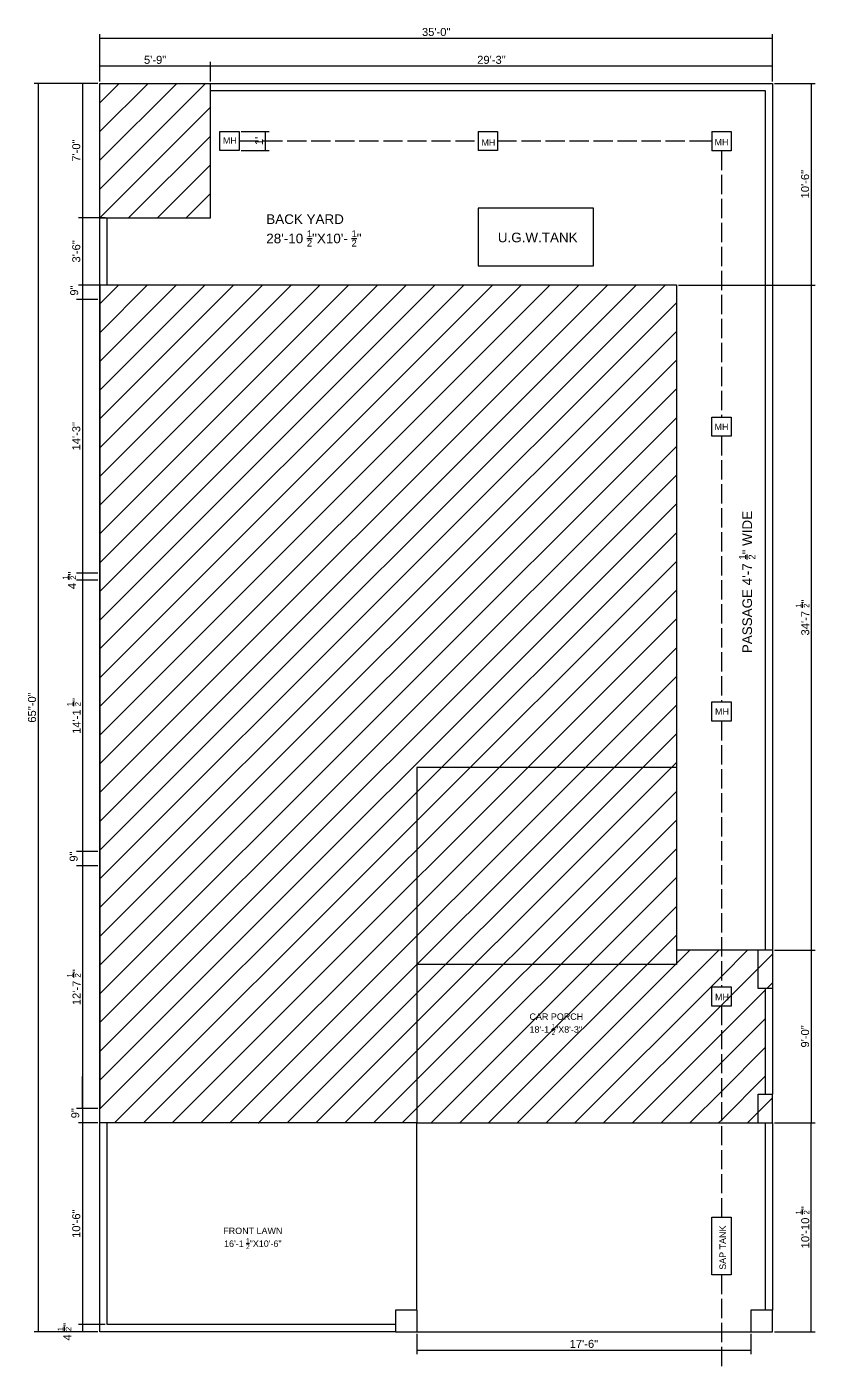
# Model space of a CAD drawing. Header units: inches. Extents: x 2124 to 5445, y -39 to 2337.
# Drawn here: x 3360 to 3852, y 772 to 1609 of the extents above; entities that cross this region are included whole.
import ezdxf

# ---------------------------------------------------------------- set-up
doc = ezdxf.new("R2010")
doc.units = ezdxf.units.IN
doc.linetypes.add('ACAD_ISO02W100', pattern=[15, 12, -3])
doc.layers.get('Defpoints').update_dxf_attribs({"color": 3})
for name, color, linetype in [('Dash Line', 110, 'Continuous'), ('Dimensions', 91, 'Continuous'), ('Hatching', 230, 'Continuous'), ('Main Gate', 111, 'Continuous'), ('Main Hole', 100, 'Continuous')]:
    doc.layers.add(name, color=color, linetype=linetype)
doc.layers.add('Lettering', color=7, linetype='Continuous', true_color=0xecbcd1)
doc.layers.add('Pillars', color=151, linetype='Continuous', lineweight=30)
doc.layers.add('Walls', color=7, linetype='Continuous', lineweight=30, true_color=0xf0a998)
doc.styles.get("Standard").update_dxf_attribs({"font": 'arial.ttf'})
doc.dimstyles.new('ISO-25', dxfattribs={"dimscale": 2, "dimtxt": 2.5, "dimasz": 2.5, "dimexe": 1.25, "dimexo": 0.625, "dimtad": 1, "dimdec": 1, "dimlunit": 4, "dimtxsty": 'Standard', "dimblk": 'NONE', "dimcen": 2.5, "dimadec": 0, "dimazin": 0, "dimtfac": 1, "dimtdec": 1, "dimtmove": 0, "dimatfit": 3, "dimfxl": 1, "dimarcsym": 0})
pattern_1 = [(45, (178.149, -714.513), (-8.980256, 8.980256), [])]

# ---------------------------------------------------------------- blocks, each defined once
blk = doc.blocks.new('*D62')
at = {"layer": 'Defpoints', "color": 0, "transparency": 16777216}
for p in [(3405.72, 1573.29), (3394.8, 1489.29), (3405.72, 1489.29)]:
    blk.add_point(p, dxfattribs=at)
at = {"layer": 'Dimensions', "color": 0, "lineweight": -2, "transparency": 16777216}
for p, q in [((3404.47, 1573.29), (3392.3, 1573.29)), ((3394.8, 1573.29), (3394.8, 1489.29)), ((3404.47, 1489.29), (3392.3, 1489.29))]:
    blk.add_line(p, q, dxfattribs=at)
at = {"layer": 'Dimensions', "color": 0, "transparency": 16777216, "insert": (3391, 1531.29), "char_height": 5, "attachment_point": 5, "rotation": 90}
blk.add_mtext('7\'-0"', dxfattribs=at)
blk = doc.blocks.new('_None')
blk = doc.blocks.new('*D63')
at = {"layer": 'Defpoints', "color": 0, "transparency": 16777216}
for p in [(3410.22, 1489.29), (3394.8, 1447.29), (3410.22, 1447.29)]:
    blk.add_point(p, dxfattribs=at)
at = {"layer": 'Dimensions', "color": 0, "lineweight": -2, "transparency": 16777216}
for p, q in [((3408.97, 1489.29), (3392.3, 1489.29)), ((3394.8, 1489.29), (3394.8, 1447.29)), ((3408.97, 1447.29), (3392.3, 1447.29))]:
    blk.add_line(p, q, dxfattribs=at)
at = {"layer": 'Dimensions', "color": 0, "transparency": 16777216, "insert": (3391, 1468.29), "char_height": 5, "attachment_point": 5, "rotation": 90}
blk.add_mtext('3\'-6"', dxfattribs=at)
blk = doc.blocks.new('*D7')
at = {"layer": 'Defpoints', "color": 0, "transparency": 16777216}
for p in [(3405.72, 1438.29), (3394.8, 1267.29), (3405.72, 1267.29)]:
    blk.add_point(p, dxfattribs=at)
at = {"layer": 'Dimensions', "color": 0, "lineweight": -2, "transparency": 16777216}
for p, q in [((3404.47, 1438.29), (3392.3, 1438.29)), ((3394.8, 1438.29), (3394.8, 1267.29)), ((3404.47, 1267.29), (3392.3, 1267.29))]:
    blk.add_line(p, q, dxfattribs=at)
at = {"layer": 'Dimensions', "color": 0, "transparency": 16777216, "insert": (3391, 1352.79), "char_height": 5, "attachment_point": 5, "rotation": 90}
blk.add_mtext('14\'-3"', dxfattribs=at)
blk = doc.blocks.new('*D8')
at = {"layer": 'Defpoints', "color": 0, "transparency": 16777216}
for p in [(3405.72, 1262.79), (3394.8, 1093.29), (3405.72, 1093.29)]:
    blk.add_point(p, dxfattribs=at)
at = {"layer": 'Dimensions', "color": 0, "lineweight": -2, "transparency": 16777216}
for p, q in [((3404.47, 1262.79), (3392.3, 1262.79)), ((3394.8, 1262.79), (3394.8, 1093.29)), ((3404.47, 1093.29), (3392.3, 1093.29))]:
    blk.add_line(p, q, dxfattribs=at)
at = {"layer": 'Dimensions', "color": 0, "transparency": 16777216, "insert": (3389.46, 1178.04), "char_height": 5, "attachment_point": 5, "rotation": 90}
blk.add_mtext('14\'-1 {\\H0.7x;\\S1/2;}"', dxfattribs=at)
blk = doc.blocks.new('*D9')
at = {"layer": 'Defpoints', "color": 0, "transparency": 16777216}
for p in [(3405.72, 1084.29), (3394.8, 932.79), (3405.72, 932.79)]:
    blk.add_point(p, dxfattribs=at)
at = {"layer": 'Dimensions', "color": 0, "lineweight": -2, "transparency": 16777216}
for p, q in [((3404.47, 1084.29), (3392.3, 1084.29)), ((3394.8, 1084.29), (3394.8, 932.79)), ((3404.47, 932.79), (3392.3, 932.79))]:
    blk.add_line(p, q, dxfattribs=at)
at = {"layer": 'Dimensions', "color": 0, "transparency": 16777216, "insert": (3389.46, 1008.54), "char_height": 5, "attachment_point": 5, "rotation": 90}
blk.add_mtext('12\'-7 {\\H0.7x;\\S1/2;}"', dxfattribs=at)
blk = doc.blocks.new('*D88')
at = {"layer": 'Defpoints', "color": 0, "transparency": 16777216}
for p in [(3603.72, 793.29), (3812.22, 793.29), (3812.22, 781.86)]:
    blk.add_point(p, dxfattribs=at)
at = {"layer": 'Dimensions', "color": 0, "lineweight": -2, "transparency": 16777216}
for p, q in [((3603.72, 792.04), (3603.72, 779.36)), ((3812.22, 792.04), (3812.22, 779.36)), ((3603.72, 781.86), (3812.22, 781.86))]:
    blk.add_line(p, q, dxfattribs=at)
at = {"layer": 'Dimensions', "color": 0, "transparency": 16777216, "insert": (3707.97, 785.67), "char_height": 5, "attachment_point": 5}
blk.add_mtext('17\'-6"', dxfattribs=at)
blk = doc.blocks.new('*D89')
at = {"layer": 'Defpoints', "color": 0, "transparency": 16777216}
for p in [(3825.72, 1573.29), (3765.72, 1447.29), (3849.9, 1447.29)]:
    blk.add_point(p, dxfattribs=at)
at = {"layer": 'Dimensions', "color": 0, "lineweight": -2, "transparency": 16777216}
for p, q in [((3826.97, 1573.29), (3852.4, 1573.29)), ((3849.9, 1573.29), (3849.9, 1447.29)), ((3766.97, 1447.29), (3852.4, 1447.29))]:
    blk.add_line(p, q, dxfattribs=at)
at = {"layer": 'Dimensions', "color": 0, "transparency": 16777216, "insert": (3846.1, 1510.29), "char_height": 5, "attachment_point": 5, "rotation": 90}
blk.add_mtext('10\'-6"', dxfattribs=at)
blk = doc.blocks.new('*D90')
at = {"layer": 'Defpoints', "color": 0, "transparency": 16777216}
for p in [(3765.72, 1447.29), (3825.72, 1031.79), (3849.9, 1031.79)]:
    blk.add_point(p, dxfattribs=at)
at = {"layer": 'Dimensions', "color": 0, "lineweight": -2, "transparency": 16777216}
for p, q in [((3766.97, 1447.29), (3852.4, 1447.29)), ((3849.9, 1447.29), (3849.9, 1031.79)), ((3826.97, 1031.79), (3852.4, 1031.79))]:
    blk.add_line(p, q, dxfattribs=at)
at = {"layer": 'Dimensions', "color": 0, "transparency": 16777216, "insert": (3844.51, 1239.54), "char_height": 5, "width": 82.5278, "attachment_point": 5, "rotation": 90}
blk.add_mtext('34\'-7 {\\H0.7x;\\S1/2;}"', dxfattribs=at)
blk = doc.blocks.new('*D91')
at = {"layer": 'Defpoints', "color": 0, "transparency": 16777216}
for p in [(3825.72, 1031.79), (3825.72, 923.79), (3849.9, 923.79)]:
    blk.add_point(p, dxfattribs=at)
at = {"layer": 'Dimensions', "color": 0, "lineweight": -2, "transparency": 16777216}
for p, q in [((3826.97, 1031.79), (3852.4, 1031.79)), ((3849.9, 1031.79), (3849.9, 923.79)), ((3826.97, 923.79), (3852.4, 923.79))]:
    blk.add_line(p, q, dxfattribs=at)
at = {"layer": 'Dimensions', "color": 0, "transparency": 16777216, "insert": (3846.1, 977.79), "char_height": 5, "attachment_point": 5, "rotation": 90}
blk.add_mtext('9\'-0"', dxfattribs=at)
blk = doc.blocks.new('*D92')
at = {"layer": 'Defpoints', "color": 0, "transparency": 16777216}
for p in [(3825.72, 923.79), (3849.9, 923.79), (3825.72, 793.29)]:
    blk.add_point(p, dxfattribs=at)
at = {"layer": 'Dimensions', "color": 0, "lineweight": -2, "transparency": 16777216}
for p, q in [((3826.97, 923.79), (3852.4, 923.79)), ((3849.9, 793.29), (3849.9, 923.79)), ((3826.97, 793.29), (3852.4, 793.29))]:
    blk.add_line(p, q, dxfattribs=at)
at = {"layer": 'Dimensions', "color": 0, "transparency": 16777216, "insert": (3844.51, 858.54), "char_height": 5, "width": 101.1445, "attachment_point": 5, "rotation": 90}
blk.add_mtext('10\'-10 {\\H0.7x;\\S1/2;}"', dxfattribs=at)
blk = doc.blocks.new('*D93')
at = {"layer": 'Defpoints', "color": 0, "transparency": 16777216}
for p in [(3474.72, 1584.15), (3405.72, 1573.29), (3474.72, 1573.29)]:
    blk.add_point(p, dxfattribs=at)
at = {"layer": 'Dimensions', "color": 0, "lineweight": -2, "transparency": 16777216}
for p, q in [((3405.72, 1574.54), (3405.72, 1586.65)), ((3405.72, 1584.15), (3474.72, 1584.15)), ((3474.72, 1574.54), (3474.72, 1586.65))]:
    blk.add_line(p, q, dxfattribs=at)
at = {"layer": 'Dimensions', "color": 0, "transparency": 16777216, "insert": (3440.22, 1587.95), "char_height": 5, "attachment_point": 5}
blk.add_mtext('5\'-9"', dxfattribs=at)
blk = doc.blocks.new('*D10')
at = {"layer": 'Defpoints', "color": 0, "transparency": 16777216}
for p in [(3825.72, 1584.15), (3474.72, 1573.29), (3825.72, 1573.29)]:
    blk.add_point(p, dxfattribs=at)
at = {"layer": 'Dimensions', "color": 0, "lineweight": -2, "transparency": 16777216}
for p, q in [((3474.72, 1574.54), (3474.72, 1586.65)), ((3474.72, 1584.15), (3825.72, 1584.15)), ((3825.72, 1574.54), (3825.72, 1586.65))]:
    blk.add_line(p, q, dxfattribs=at)
at = {"layer": 'Dimensions', "color": 0, "transparency": 16777216, "insert": (3650.22, 1587.95), "char_height": 5, "attachment_point": 5}
blk.add_mtext('29\'-3"', dxfattribs=at)
blk = doc.blocks.new('*D94')
at = {"layer": 'Defpoints', "color": 0, "transparency": 16777216}
for p in [(3825.72, 1601.55), (3405.72, 1573.29), (3825.72, 1573.29)]:
    blk.add_point(p, dxfattribs=at)
at = {"layer": 'Dimensions', "color": 0, "lineweight": -2, "transparency": 16777216}
for p, q in [((3405.72, 1574.54), (3405.72, 1604.05)), ((3405.72, 1601.55), (3825.72, 1601.55)), ((3825.72, 1574.54), (3825.72, 1604.05))]:
    blk.add_line(p, q, dxfattribs=at)
at = {"layer": 'Dimensions', "color": 0, "transparency": 16777216, "insert": (3615.72, 1605.36), "char_height": 5, "attachment_point": 5}
blk.add_mtext('35\'-0"', dxfattribs=at)
blk = doc.blocks.new('*D95')
at = {"layer": 'Defpoints', "color": 0, "transparency": 16777216}
for p in [(3405.72, 1573.29), (3367.16, 793.29), (3405.72, 793.29)]:
    blk.add_point(p, dxfattribs=at)
at = {"layer": 'Dimensions', "color": 0, "lineweight": -2, "transparency": 16777216}
for p, q in [((3404.47, 1573.29), (3364.66, 1573.29)), ((3367.16, 1573.29), (3367.16, 793.29)), ((3404.47, 793.29), (3364.66, 793.29))]:
    blk.add_line(p, q, dxfattribs=at)
at = {"layer": 'Dimensions', "color": 0, "transparency": 16777216, "insert": (3363.36, 1183.29), "char_height": 5, "width": 199.1285, "attachment_point": 5, "rotation": 90}
blk.add_mtext('65"-0"', dxfattribs=at)
blk = doc.blocks.new('*D96')
at = {"layer": 'Defpoints', "color": 0, "transparency": 16777216}
for p in [(3492.72, 1543.29), (3492.72, 1531.29), (3508.85, 1531.29)]:
    blk.add_point(p, dxfattribs=at)
at = {"layer": 'Dimensions', "color": 0, "lineweight": -2, "transparency": 16777216}
for p, q in [((3493.97, 1543.29), (3511.35, 1543.29)), ((3508.85, 1543.29), (3508.85, 1531.29)), ((3493.97, 1531.29), (3511.35, 1531.29))]:
    blk.add_line(p, q, dxfattribs=at)
at = {"layer": 'Dimensions', "color": 0, "transparency": 16777216, "insert": (3505.09, 1537.29), "char_height": 5, "attachment_point": 5, "rotation": 90}
blk.add_mtext("1'", dxfattribs=at)
blk = doc.blocks.new('*D97')
at = {"layer": 'Defpoints', "color": 0, "transparency": 16777216}
for p in [(3405.72, 1447.29), (3394.8, 1438.29), (3403.85, 1438.29)]:
    blk.add_point(p, dxfattribs=at)
at = {"layer": 'Dimensions', "color": 0, "lineweight": -2, "transparency": 16777216}
for p, q in [((3404.47, 1447.29), (3392.3, 1447.29)), ((3394.8, 1447.29), (3394.8, 1438.29)), ((3402.6, 1438.29), (3392.3, 1438.29))]:
    blk.add_line(p, q, dxfattribs=at)
at = {"layer": 'Dimensions', "color": 0, "transparency": 16777216, "insert": (3389.71, 1443.82), "char_height": 5, "attachment_point": 5, "rotation": 90}
blk.add_mtext('9"', dxfattribs=at)
blk = doc.blocks.new('*D98')
at = {"layer": 'Defpoints', "color": 0, "transparency": 16777216}
for p in [(3400.81, 1267.29), (3394.8, 1262.79), (3400.81, 1262.79)]:
    blk.add_point(p, dxfattribs=at)
at = {"layer": 'Dimensions', "color": 0, "lineweight": -2, "transparency": 16777216}
for p, q in [((3399.56, 1267.29), (3392.3, 1267.29)), ((3394.8, 1267.29), (3394.8, 1262.79)), ((3399.56, 1262.79), (3392.3, 1262.79))]:
    blk.add_line(p, q, dxfattribs=at)
at = {"layer": 'Dimensions', "color": 0, "transparency": 16777216, "insert": (3386.64, 1262.79), "char_height": 5, "width": 68.2847, "attachment_point": 5, "rotation": 90}
blk.add_mtext('4 {\\H0.7x;\\S1/2;}"', dxfattribs=at)
blk = doc.blocks.new('*D99')
at = {"layer": 'Defpoints', "color": 0, "transparency": 16777216}
for p in [(3397.45, 1093.29), (3394.8, 1084.29), (3397.45, 1084.29)]:
    blk.add_point(p, dxfattribs=at)
at = {"layer": 'Dimensions', "color": 0, "lineweight": -2, "transparency": 16777216}
for p, q in [((3396.2, 1093.29), (3392.3, 1093.29)), ((3394.8, 1093.29), (3394.8, 1084.29)), ((3396.2, 1084.29), (3392.3, 1084.29))]:
    blk.add_line(p, q, dxfattribs=at)
at = {"layer": 'Dimensions', "color": 0, "transparency": 16777216, "insert": (3389.37, 1090.17), "char_height": 5, "attachment_point": 5, "rotation": 90}
blk.add_mtext('9"', dxfattribs=at)
blk = doc.blocks.new('*D100')
at = {"layer": 'Defpoints', "color": 0, "transparency": 16777216}
for p in [(3397.45, 932.79), (3394.8, 923.79), (3405.72, 923.79)]:
    blk.add_point(p, dxfattribs=at)
at = {"layer": 'Dimensions', "color": 0, "lineweight": -2, "transparency": 16777216}
for p, q in [((3396.2, 932.79), (3392.3, 932.79)), ((3394.8, 932.79), (3394.8, 923.79)), ((3404.47, 923.79), (3392.3, 923.79))]:
    blk.add_line(p, q, dxfattribs=at)
at = {"layer": 'Dimensions', "color": 0, "transparency": 16777216, "insert": (3390.38, 929.81), "char_height": 5, "attachment_point": 5, "rotation": 90}
blk.add_mtext('9"', dxfattribs=at)
blk = doc.blocks.new('*D101')
at = {"layer": 'Defpoints', "color": 0, "transparency": 16777216}
for p in [(3405.72, 923.79), (3394.8, 797.79), (3410.22, 797.79)]:
    blk.add_point(p, dxfattribs=at)
at = {"layer": 'Dimensions', "color": 0, "lineweight": -2, "transparency": 16777216}
for p, q in [((3404.47, 923.79), (3392.3, 923.79)), ((3394.8, 923.79), (3394.8, 797.79)), ((3408.97, 797.79), (3392.3, 797.79))]:
    blk.add_line(p, q, dxfattribs=at)
at = {"layer": 'Dimensions', "color": 0, "transparency": 16777216, "insert": (3391, 860.79), "char_height": 5, "attachment_point": 5, "rotation": 90}
blk.add_mtext('10\'-6"', dxfattribs=at)
blk = doc.blocks.new('*D102')
at = {"layer": 'Defpoints', "color": 0, "transparency": 16777216}
for p in [(3405.72, 797.79), (3394.8, 793.29), (3405.72, 793.29)]:
    blk.add_point(p, dxfattribs=at)
at = {"layer": 'Dimensions', "color": 0, "lineweight": -2, "transparency": 16777216}
for p, q in [((3404.47, 797.79), (3392.3, 797.79)), ((3394.8, 797.79), (3394.8, 793.29)), ((3404.47, 793.29), (3392.3, 793.29))]:
    blk.add_line(p, q, dxfattribs=at)
at = {"layer": 'Dimensions', "color": 0, "transparency": 16777216, "insert": (3383.63, 793.29), "char_height": 5, "width": 140.9213, "attachment_point": 5, "rotation": 90}
blk.add_mtext('4 {\\H0.7x;\\S1/2;}"', dxfattribs=at)

msp = doc.modelspace()

# ---------------------------------------------------------------- hatches: boundary and pattern name
at = {"layer": 'Hatching'}
h = msp.add_hatch(dxfattribs=at)
h.set_pattern_fill('ANSI31', color=256, scale=4)
h.set_pattern_definition(pattern_1)
h.paths.add_polyline_path([(3765.72162, 1447.29362), (3405.72162, 1447.29362), (3405.72162, 923.79362), (3603.72162, 923.79362), (3603.72162, 1022.79362), (3603.72162, 1145.79362), (3765.72162, 1145.79362)])
h.paths.add_polyline_path([(3765.72162, 1145.79362), (3603.72162, 1145.79362), (3603.72162, 1022.79362), (3765.72162, 1022.79362)], flags=17)
h.paths.add_polyline_path([(3793.83042, 996.79362), (3787.83042, 996.79362), (3787.83042, 1008.79362), (3793.83042, 1008.79362), (3793.83042, 1031.79362), (3765.72162, 1031.79362), (3765.72162, 1022.79362), (3603.72162, 1022.79362), (3603.72162, 923.79362), (3793.83042, 923.79362)])
h.paths.add_polyline_path([(3474.72162, 1573.29362), (3405.72162, 1573.29362), (3405.72162, 1489.29362), (3474.72162, 1489.29362)])
h = msp.add_hatch(dxfattribs=at)
h.set_pattern_fill('ANSI31', color=256, scale=4)
h.set_pattern_definition(pattern_1)
h.paths.add_polyline_path([(3821.22162, 1007.79362), (3816.72162, 1007.79362), (3816.72162, 1031.79362), (3793.83042, 1031.79362), (3793.83042, 1008.79362), (3799.83042, 1008.79362), (3799.83042, 996.79362), (3793.83042, 996.79362), (3793.83042, 923.79362), (3816.72162, 923.79362), (3816.72162, 941.79362), (3821.22162, 941.79362)])
h.paths.add_polyline_path([(3825.72162, 1031.79362), (3816.72162, 1031.79362), (3816.72162, 1007.79362), (3821.22162, 1007.79362), (3825.72162, 1007.79362)])
h.paths.add_polyline_path([(3825.72162, 941.79362), (3816.72162, 941.79362), (3816.72162, 923.79362), (3825.72162, 923.79362)])
h.paths.add_polyline_path([(3799.83042, 1008.79362), (3793.83042, 1008.79362), (3787.83042, 1008.79362), (3787.83042, 996.79362), (3799.83042, 996.79362)])

# ---------------------------------------------------------------- linework, layer by layer
for p, q in [((3641.97162, 1495.29362), (3641.97162, 1459.29362)), ((3713.97162, 1495.29362), (3641.97162, 1495.29362)), ((3713.97162, 1459.29362), (3713.97162, 1495.29362)), ((3641.97162, 1459.29362), (3713.97162, 1459.29362)), ((3405.72162, 1447.29362), (3405.72162, 1438.29362)), ((3461.22162, 1447.29362), (3461.22162, 1447.29362)), ((3405.72162, 1438.29362), (3405.72162, 1267.29362)), ((3405.72162, 1267.29362), (3405.72162, 1262.79362)), ((3405.72162, 1262.79362), (3405.72162, 1093.29362)), ((3405.72162, 1093.29362), (3405.72162, 1084.29362)), ((3405.72162, 1084.29362), (3405.72162, 932.79362)), ((3765.72162, 1031.79362), (3816.72162, 1031.79362))]:
    msp.add_line(p, q)
msp.add_point((3504.72162, 923.79362))
at = {"layer": 'Dash Line', "linetype": 'ACAD_ISO02W100'}
for p, q in [((3492.72162, 1537.29362), (3641.97162, 1537.29362)), ((3653.97162, 1537.29362), (3781.47162, 1537.29362)), ((3793.83042, 1531.10678), (3793.83042, 1364.79362)), ((3793.83042, 1352.79362), (3793.83042, 1186.79362)), ((3793.83042, 1174.79362), (3793.83042, 1008.79362)), ((3793.83042, 996.79362), (3793.83042, 864.79362)), ((3793.83042, 828.79362), (3793.83042, 768.79362))]:
    msp.add_line(p, q, dxfattribs=at)
at = {"layer": 'Dash Line'}
msp.add_line((3781.47162, 1537.29362), (3787.47162, 1537.29362), dxfattribs=at)
at = {"layer": 'Dimensions'}
for p, q in [((3403.84662, 1438.29362), (3391.05336, 1438.29362)), ((3394.80336, 1438.29362), (3394.80336, 1418.42322)), ((3403.84662, 1267.29362), (3391.05336, 1267.29362)), ((3403.84662, 1262.79362), (3391.05336, 1262.79362)), ((3394.80336, 1262.79362), (3394.80336, 1235.88212)), ((3403.84662, 1093.29362), (3391.05336, 1093.29362)), ((3403.84662, 1084.29362), (3391.05336, 1084.29362)), ((3394.80336, 1084.29362), (3394.80336, 1064.42322)), ((3394.80336, 932.79362), (3394.80336, 952.66401)), ((3403.84662, 932.79362), (3391.05336, 932.79362))]:
    msp.add_line(p, q, dxfattribs=at)
at = {"layer": 'Main Gate'}
msp.add_line((3603.72162, 793.29362), (3813.72162, 793.29362), dxfattribs=at)
at = {"layer": 'Main Hole'}
for p, q in [((3480.72162, 1531.29362), (3480.72162, 1543.29362)), ((3480.72162, 1543.29362), (3492.72162, 1543.29362)), ((3492.72162, 1543.29362), (3492.72162, 1531.29362)), ((3641.97162, 1543.29362), (3653.97162, 1543.29362)), ((3641.97162, 1543.29362), (3641.97162, 1531.29362)), ((3653.97162, 1543.29362), (3653.97162, 1531.29362)), ((3787.83042, 1543.10678), (3799.83042, 1543.10678)), ((3787.83042, 1543.10678), (3787.83042, 1531.10678)), ((3799.83042, 1543.10678), (3799.83042, 1531.10678)), ((3492.72162, 1531.29362), (3480.72162, 1531.29362)), ((3653.97162, 1531.29362), (3641.97162, 1531.29362)), ((3799.83042, 1531.10678), (3787.83042, 1531.10678)), ((3787.83042, 1352.79362), (3787.83042, 1364.79362)), ((3787.83042, 1364.79362), (3793.83042, 1364.79362)), ((3793.83042, 1364.79362), (3799.83042, 1364.79362)), ((3799.83042, 1364.79362), (3799.83042, 1352.79362)), ((3799.83042, 1352.79362), (3787.83042, 1352.79362)), ((3787.83042, 1174.79362), (3787.83042, 1186.79362)), ((3787.83042, 1186.79362), (3793.83042, 1186.79362)), ((3793.83042, 1186.79362), (3799.83042, 1186.79362)), ((3799.83042, 1186.79362), (3799.83042, 1174.79362)), ((3799.83042, 1174.79362), (3787.83042, 1174.79362)), ((3787.83042, 996.79362), (3787.83042, 1008.79362)), ((3787.83042, 1008.79362), (3793.83042, 1008.79362)), ((3793.83042, 1008.79362), (3799.83042, 1008.79362)), ((3799.83042, 1008.79362), (3799.83042, 996.79362)), ((3799.83042, 996.79362), (3787.83042, 996.79362)), ((3787.83042, 828.79362), (3787.83042, 864.79362)), ((3787.83042, 864.79362), (3793.83042, 864.79362)), ((3793.83042, 864.79362), (3799.83042, 864.79362)), ((3799.83042, 864.79362), (3799.83042, 828.79362)), ((3799.83042, 828.79362), (3787.83042, 828.79362))]:
    msp.add_line(p, q, dxfattribs=at)
at = {"layer": 'Pillars'}
for p, q in [((3816.72162, 1007.79362), (3816.72162, 1031.79362)), ((3816.72162, 1031.79362), (3825.72162, 1031.79362)), ((3825.72162, 1031.79362), (3825.72162, 1007.79362)), ((3821.22162, 1007.79362), (3816.72162, 1007.79362)), ((3825.72162, 1007.79362), (3821.22162, 1007.79362)), ((3816.72162, 923.79362), (3816.72162, 941.79362)), ((3816.72162, 941.79362), (3825.72162, 941.79362)), ((3825.72162, 923.79362), (3825.72162, 941.79362)), ((3816.72162, 923.79362), (3825.72162, 923.79362)), ((3603.72162, 806.79362), (3590.22162, 806.79362)), ((3590.22162, 806.79362), (3590.22162, 793.29362)), ((3603.72162, 806.79362), (3603.72162, 793.29362)), ((3825.72162, 806.79362), (3812.22162, 806.79362)), ((3812.22162, 806.79362), (3812.22162, 793.29362)), ((3825.72162, 793.29362), (3825.72162, 806.79362)), ((3590.22162, 793.29362), (3603.72162, 793.29362)), ((3812.22162, 793.29362), (3825.72162, 793.29362))]:
    msp.add_line(p, q, dxfattribs=at)
at = {"layer": 'Walls'}
for p, q in [((3405.72162, 1573.29362), (3825.72162, 1573.29362)), ((3405.72162, 793.29362), (3405.72162, 1573.29362)), ((3474.72162, 1489.29362), (3474.72162, 1573.29362)), ((3825.72162, 1573.29362), (3825.72162, 1031.79362)), ((3474.72162, 1568.79362), (3821.22162, 1568.79362)), ((3821.22162, 1568.79362), (3821.22162, 1031.79362)), ((3405.72162, 1489.29362), (3474.72162, 1489.29362)), ((3410.22162, 1447.29362), (3410.22162, 1489.29362)), ((3444.72162, 1489.29362), (3474.72162, 1489.29362)), ((3405.72162, 1447.29362), (3765.72162, 1447.29362)), ((3765.72162, 1447.29362), (3765.72162, 1022.79362)), ((3765.72162, 1145.79362), (3603.72162, 1145.79362)), ((3603.72162, 1145.79362), (3603.72162, 1022.79362)), ((3765.72162, 1022.79362), (3603.72162, 1022.79362)), ((3603.72162, 1022.79362), (3603.72162, 923.79362)), ((3821.22162, 1007.79362), (3821.22162, 941.79362)), ((3825.72162, 1007.79362), (3825.72162, 941.79362)), ((3603.72162, 923.79362), (3405.72162, 923.79362)), ((3410.22162, 797.79362), (3410.22162, 923.79362)), ((3603.72162, 806.79362), (3603.72162, 923.79362)), ((3603.72162, 923.79362), (3816.72162, 923.79362)), ((3821.22162, 923.79362), (3821.22162, 806.79362)), ((3825.72162, 923.79362), (3825.72162, 806.79362)), ((3590.22162, 797.79362), (3410.22162, 797.79362)), ((3590.22162, 793.29362), (3405.72162, 793.29362))]:
    msp.add_line(p, q, dxfattribs=at)

# ---------------------------------------------------------------- texts
at = {"layer": 'Lettering', "attachment_point": 1}
for s, width, insert, char_height in [('MH', 8.2506838, (3482.55371, 1539.55494), 4), ('MH', 8.2506838, (3643.99152, 1538.31577), 4), ('MH', 8.2506838, (3789.53085, 1538.48697), 4), ('\\A1;BACK YARD\\P28\'-10 {\\H0.7x;\\S1/2;}"X10\'- {\\H0.7x;\\S1/2;}"', 115.7784123, (3509.63072, 1491.42359), 6), ('\\pxi-3,l4,t4;U.G.W.TANK', 62.5748772, (3648.20752, 1479.99128), 6), ('MH', 8.2506838, (3789.53085, 1360.60954), 4), ('MH', 8.2506838, (3789.87737, 1182.79829), 4), ('MH', 8.2506838, (3789.86109, 1004.40985), 4), ('\\A1;CAR PORCH\\P18\'-1 {\\H0.7x;\\S1/2;}"X8\'-3"', 115.7784123, (3673.98795, 992.15426), 4), ('\\A1;\\pxqc;FRONT LAWN\\P16\'-1 {\\H0.7x;\\S1/2;}"X10\'-6"', 115.7784123, (3443.3368, 858.3345), 4)]:
    msp.add_mtext_dynamic_manual_height_columns(s, width=width, gutter_width=12.5, heights=[0], dxfattribs=dict(at, insert=insert, char_height=char_height))
at = {"layer": 'Lettering', "attachment_point": 1, "rotation": 90}
for s, width, heights, insert, char_height in [('\\A1;PASSAGE 4\'-7 {\\H0.7x;\\S1/2;}" WIDE', 186.8062456, [0], (3804.9022, 1217.27252), 6), ('SAP TANK', 81.5312377, [3.2439], (3792.61273, 831.99127), 4)]:
    msp.add_mtext_dynamic_manual_height_columns(s, width=width, gutter_width=12.5, heights=heights, dxfattribs=dict(at, insert=insert, char_height=char_height))

# ---------------------------------------------------------------- dimensions: what is measured, and where the dimension line sits
at = {"layer": 'Dimensions'}
for base, p1, p2, text, picture, middle in [((3825.72162, 1601.55322), (3405.72162, 1573.29362), (3825.72162, 1573.29362), '35\'-0"', '*D94', (3615.72162, 1605.35779)), ((3812.22162, 781.8648), (3603.72162, 793.29362), (3812.22162, 793.29362), '17\'-6"', '*D88', (3707.97162, 785.66767))]:
    dim = msp.add_linear_dim(base=base, p1=p1, p2=p2, text=text, dimstyle='ISO-25', dxfattribs=at)
    dim.commit()
    dim.dimension.update_dxf_attribs({"geometry": picture, "text_midpoint": middle})
dim = msp.add_linear_dim(base=(3474.72162, 1584.14776), p1=(3405.72162, 1573.29362), p2=(3474.72162, 1573.29362), dimstyle='ISO-25', dxfattribs=at)
dim.commit()
dim.dimension.update_dxf_attribs({"geometry": '*D93', "text_midpoint": (3440.22162, 1587.95062)})
dim = msp.add_linear_dim(base=(3825.72162, 1584.14776), p1=(3474.72162, 1573.29362), p2=(3825.72162, 1573.29362), dimstyle='ISO-25', dxfattribs=at)
dim.commit()
dim.dimension.update_dxf_attribs({"geometry": '*D10', "text_midpoint": (3650.22162, 1584.14776), "dimtype": 160})
for base, p1, p2, text, picture, middle in [((3367.16036, 793.29362), (3405.72162, 1573.29362), (3405.72162, 793.29362), '65"-0"', '*D95', (3363.3575, 1183.29362)), ((3394.80336, 1489.29362), (3405.72162, 1573.29362), (3405.72162, 1489.29362), '<>-0"', '*D62', (3391.00049, 1531.29362)), ((3849.9039, 1031.79362), (3765.72162, 1447.29362), (3825.72162, 1031.79362), '34\'-7 {\\H0.7x;\\S1/2;}"', '*D90', (3844.51191, 1239.54362)), ((3394.80336, 1093.29362), (3405.72162, 1262.79362), (3405.72162, 1093.29362), '14\'-1 {\\H0.7x;\\S1/2;}"', '*D8', (3389.4557, 1178.04362)), ((3394.80336, 932.79362), (3405.72162, 1084.29362), (3405.72162, 932.79362), '12\'-7 {\\H0.7x;\\S1/2;}"', '*D9', (3389.4557, 1008.54362)), ((3849.9039, 923.79362), (3825.72162, 1031.79362), (3825.72162, 923.79362), '<>-0"', '*D91', (3846.10104, 977.79362)), ((3849.9039, 923.79362), (3825.72162, 793.29362), (3825.72162, 923.79362), '10\'-10 {\\H0.7x;\\S1/2;}"', '*D92', (3844.51361, 858.54362))]:
    dim = msp.add_linear_dim(base=base, p1=p1, p2=p2, angle=90, text=text, dimstyle='ISO-25', dxfattribs=at)
    dim.commit()
    dim.dimension.update_dxf_attribs({"geometry": picture, "text_midpoint": middle})
dim = msp.add_linear_dim(base=(3849.9039, 1447.29362), p1=(3825.72162, 1573.29362), p2=(3765.72162, 1447.29362), angle=90, dimstyle='ISO-25', dxfattribs=at)
dim.commit()
dim.dimension.update_dxf_attribs({"geometry": '*D89', "text_midpoint": (3849.9039, 1510.29362), "dimtype": 160})
for base, p1, p2, picture, middle in [((3508.85451, 1531.29362), (3492.72162, 1543.29362), (3492.72162, 1531.29362), '*D96', (3505.09428, 1537.29362)), ((3394.80336, 1447.29362), (3410.22162, 1489.29362), (3410.22162, 1447.29362), '*D63', (3390.99879, 1468.29362)), ((3394.80336, 1267.29362), (3405.72162, 1438.29362), (3405.72162, 1267.29362), '*D7', (3390.99879, 1352.79362)), ((3394.80336, 797.79362), (3405.72162, 923.79362), (3410.22162, 797.79362), '*D101', (3391.00049, 860.79362))]:
    dim = msp.add_linear_dim(base=base, p1=p1, p2=p2, angle=90, dimstyle='ISO-25', dxfattribs=at)
    dim.commit()
    dim.dimension.update_dxf_attribs({"geometry": picture, "text_midpoint": middle})
for base, p1, p2, picture, middle in [((3394.80336, 1438.29362), (3405.72162, 1447.29362), (3403.84662, 1438.29362), '*D97', (3389.70666, 1443.81794)), ((3394.80336, 1084.29362), (3397.44999, 1093.29362), (3397.44999, 1084.29362), '*D99', (3389.36797, 1090.17012)), ((3394.80336, 923.79362), (3397.44999, 932.79362), (3405.72162, 923.79362), '*D100', (3390.3845, 929.80874))]:
    dim = msp.add_linear_dim(base=base, p1=p1, p2=p2, angle=90, dimstyle='ISO-25', override={"dimtmove": 2}, dxfattribs=at)
    dim.commit()
    dim.dimension.update_dxf_attribs({"geometry": picture, "text_midpoint": middle, "dimtype": 160})
for base, p1, p2, picture, middle in [((3394.80336, 1262.79362), (3400.81139, 1267.29362), (3400.81139, 1262.79362), '*D98', (3386.64232, 1262.79362)), ((3394.80336, 793.29362), (3405.72162, 797.79362), (3405.72162, 793.29362), '*D102', (3383.62849, 793.29362))]:
    dim = msp.add_linear_dim(base=base, p1=p1, p2=p2, angle=90, text='4 {\\H0.7x;\\S1/2;}"', dimstyle='ISO-25', override={"dimtmove": 2}, dxfattribs=at)
    dim.commit()
    dim.dimension.update_dxf_attribs({"geometry": picture, "text_midpoint": middle, "dimtype": 160})

doc.saveas('drawing.dxf')
